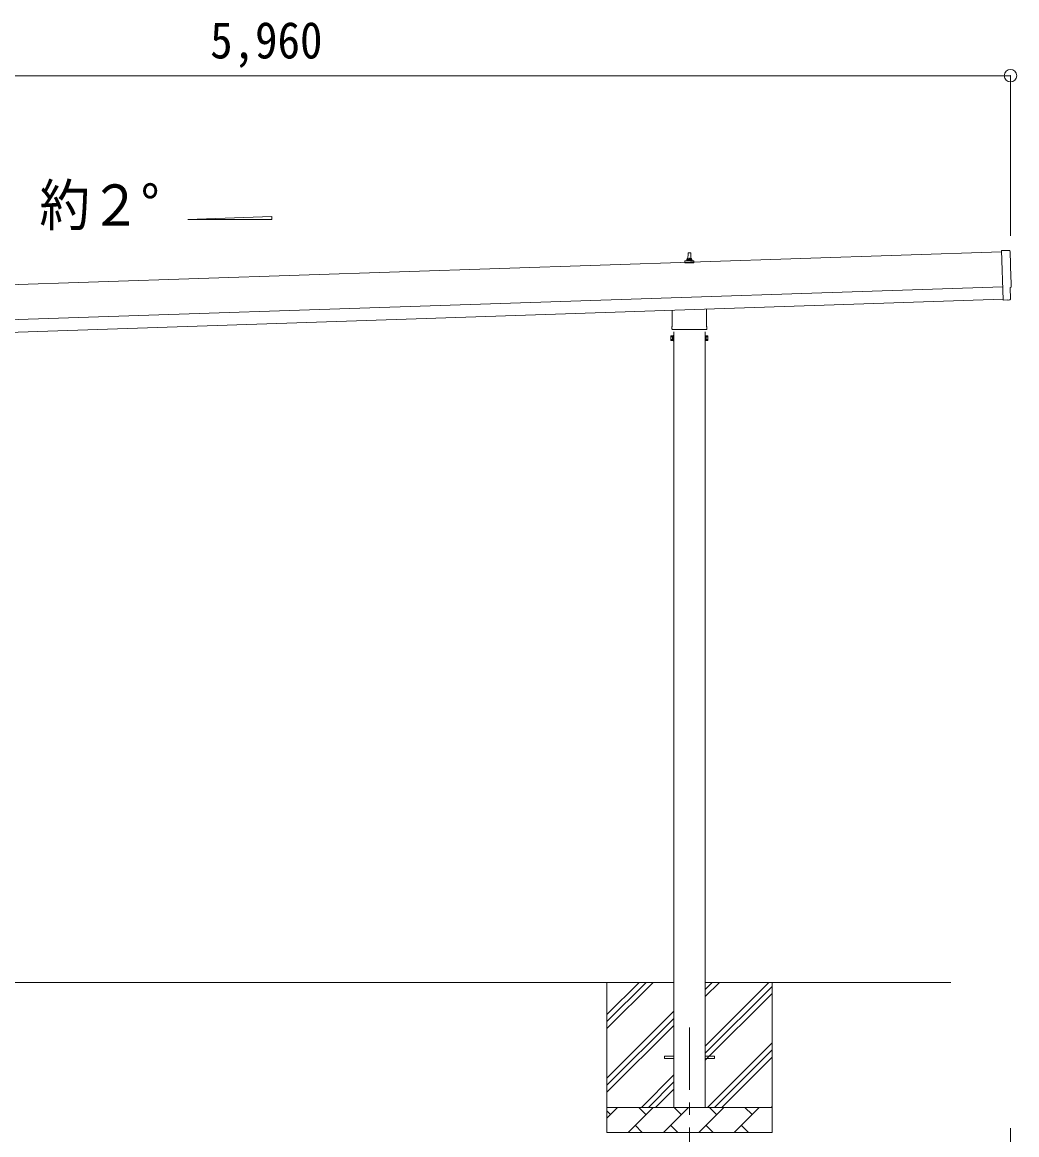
# Model space of a CAD drawing. Units: millimetres at full size, sheet at 1:50; details may follow other scales. Extents: x -14053 to 14053, y -9700 to 9700.
# Drawn here: x 1982 to 5957, y -6026 to -1577 of the extents above; entities that cross this region are included whole.
import ezdxf
from ezdxf.enums import TextEntityAlignment as Align

# ---------------------------------------------------------------- set-up
doc = ezdxf.new("R2010")
doc.units = ezdxf.units.MM
doc.header["$LTSCALE"] = 50
doc.header["$PDMODE"] = 32
doc.header["$PDSIZE"] = 50
doc.linetypes.add('CHAIN1', pattern=[8, 5, -1, 1, -1])
for name, color, linetype, lineweight in [('0-0_0', 7, 'Continuous', 9), ('0-1_Defpoints', 4, 'Continuous', 9), ('0-4_OTH_LINE', 7, 'CHAIN1', 9), ('0-6_PARTS1', 6, 'Continuous', 9), ('0-7_PARTS2', 4, 'Continuous', 9), ('0-F', 6, 'Continuous', 9)]:
    doc.layers.add(name, color=color, linetype=linetype, lineweight=lineweight)
doc.styles.add('ＭＳ ゴシック', font='')
doc.styles.get('ＭＳ ゴシック').set_extended_font_data('MS Gothic')

msp = doc.modelspace()

# ---------------------------------------------------------------- linework, layer by layer
at = {"layer": '0-0_0'}
for p, q in [((4586.05, -5416.95), (1311.05, -5416.95)), ((4318.55, -5416.95), (4318.55, -6016.95)), ((4318.55, -5602), (4503.6, -5416.95)), ((4318.55, -5573.72), (4475.31, -5416.95)), ((4318.55, -5545.43), (4447.03, -5416.95)), ((4711.05, -5672.05), (4966.14, -5416.95)), ((4711.05, -5474.06), (4768.15, -5416.95)), ((4711.05, -5445.77), (4739.87, -5416.95)), ((5693.64, -5416.95), (4711.05, -5416.95)), ((4978.55, -5416.95), (4978.55, -6016.95)), ((4711.05, -5700.33), (4978.55, -5432.83)), ((4711.05, -5728.62), (4978.55, -5461.12)), ((4318.55, -5799.99), (4586.05, -5532.49)), ((4318.55, -5828.27), (4586.05, -5560.77)), ((4318.55, -5856.56), (4586.05, -5589.06)), ((4720.7, -5916.95), (4978.55, -5659.11)), ((4748.99, -5916.95), (4978.55, -5687.39)), ((4777.27, -5916.95), (4978.55, -5715.68)), ((4456.14, -5916.95), (4586.05, -5787.05)), ((4484.43, -5916.95), (4586.05, -5815.33)), ((4512.71, -5916.95), (4586.05, -5843.62)), ((4318.55, -5916.95), (4978.55, -5916.95)), ((4318.55, -5959.84), (4361.44, -5916.95)), ((4402.86, -6016.95), (4502.86, -5916.95)), ((4474.31, -5945.5), (4445.75, -5916.95)), ((4544.28, -6016.95), (4644.28, -5916.95)), ((4615.73, -5945.5), (4587.18, -5916.95)), ((4685.7, -6016.95), (4785.7, -5916.95)), ((4757.15, -5945.5), (4728.6, -5916.95)), ((4827.12, -6016.95), (4927.12, -5916.95)), ((4898.57, -5945.5), (4870.02, -5916.95)), ((4975.26, -5916.95), (4978.55, -5913.67)), ((4332.89, -5945.5), (4318.55, -5931.16)), ((4431.41, -5988.4), (4459.97, -6016.95)), ((4572.84, -5988.4), (4601.39, -6016.95)), ((4714.26, -5988.4), (4742.81, -6016.95)), ((4855.68, -5988.4), (4884.23, -6016.95)), ((4978.55, -6016.95), (4318.55, -6016.95))]:
    msp.add_line(p, q, dxfattribs=at)
at = {"layer": '0-1_Defpoints'}
for p, q in [((5895.74, -2490.25), (5902.33, -2688)), ((5927.35, -2490.85), (5895.74, -2490.25)), ((5895.91, -2495.34), (2.9, -2691.77)), ((4629.96, -2539.86), (4629.96, -2532.15)), ((4630.35, -2531.36), (4666.08, -2531.36)), ((4630.73, -2531.18), (4637.45, -2529.55)), ((4637.83, -2529.36), (4658.6, -2529.36)), ((4638.21, -2528.57), (4638.21, -2524.36)), ((4639.21, -2524.36), (4657.21, -2524.36)), ((4642.21, -2524.36), (4642.94, -2500.84)), ((4643.94, -2499.86), (4652.49, -2499.86)), ((4653.49, -2500.84), (4654.21, -2524.36)), ((4658.21, -2528.57), (4658.21, -2524.36)), ((4665.7, -2531.18), (4658.98, -2529.55)), ((4666.46, -2539.86), (4666.46, -2532.15)), ((4666.46, -2539.86), (4629.96, -2539.86)), ((7.56, -2831.69), (5900.58, -2635.26)), ((5930.06, -2637.66), (5930.66, -2637.64)), ((5931.63, -2684.67), (5930.06, -2637.66)), ((9.23, -2881.66), (5902.24, -2685.23)), ((5902.33, -2688), (5902.37, -2689)), ((5920.55, -2687.49), (5902.37, -2689)), ((5921.24, -2688.09), (5920.55, -2687.49)), ((5921.99, -2688.34), (5928.89, -2687.75)), ((4579.91, -2793.85), (4579.91, -2729.3)), ((4716.51, -2724.75), (4716.51, -2793.85)), ((4578.21, -2802.62), (4578.21, -2797.12)), ((4718.21, -2797.12), (4718.21, -2802.62)), ((4574.21, -2832.12), (4574.97, -2830.81)), ((4574.21, -2832.12), (4574.21, -2849.12)), ((4581.21, -2835.71), (4574.97, -2835.71)), ((4581.21, -2845.53), (4574.97, -2845.53)), ((4716.15, -2806.12), (4580.28, -2806.12)), ((4586.05, -2816.12), (4586.05, -5916.95)), ((4711.05, -5916.95), (4711.05, -2816.12)), ((4715.21, -2835.71), (4721.45, -2835.71)), ((4715.21, -2845.53), (4721.45, -2845.53)), ((4722.21, -2832.12), (4721.45, -2830.81)), ((4722.21, -2832.12), (4722.21, -2849.12)), ((4574.21, -2849.12), (4574.97, -2850.44)), ((4581.21, -2850.44), (4574.97, -2850.44)), ((4583.71, -2849.82), (4581.21, -2849.82)), ((4712.71, -2849.82), (4715.21, -2849.82)), ((4715.21, -2850.44), (4721.45, -2850.44)), ((4722.21, -2849.12), (4721.45, -2850.44)), ((4548.55, -5712.45), (4586.05, -5712.45)), ((4548.55, -5721.45), (4548.55, -5712.45)), ((4548.55, -5712.45), (4586.05, -5712.45)), ((4548.55, -5721.45), (4548.55, -5712.45)), ((4548.55, -5721.45), (4586.05, -5721.45)), ((4548.55, -5721.45), (4586.05, -5721.45)), ((4711.05, -5712.45), (4748.55, -5712.45)), ((4711.05, -5712.45), (4748.55, -5712.45)), ((4711.05, -5721.45), (4748.55, -5721.45)), ((4711.05, -5721.45), (4748.55, -5721.45)), ((4748.55, -5721.45), (4748.55, -5712.45)), ((4748.55, -5721.45), (4748.55, -5712.45))]:
    msp.add_line(p, q, dxfattribs=at)
for points in [[(4581.21, -2850.44), (4581.21, -2830.81), (4574.97, -2830.81)], [(4581.21, -2849.82), (4581.21, -2831.42), (4583.71, -2831.42)], [(4715.21, -2849.82), (4715.21, -2831.42), (4712.71, -2831.42)], [(4715.21, -2850.44), (4715.21, -2830.81), (4721.45, -2830.81)]]:
    msp.add_lwpolyline(points, dxfattribs=at)
for points in [[(4583.71, -2851.12), (4583.71, -2830.12), (4585.71, -2830.12), (4585.71, -2851.12)], [(4712.71, -2851.12), (4712.71, -2830.12), (4710.71, -2830.12), (4710.71, -2851.12)]]:
    msp.add_lwpolyline(points, close=True, dxfattribs=at)
for centre, radius, start, end in [((4630.96, -2532.15), 1, 103.62699, 180), ((4637.21, -2528.57), 1, 283.62699, 0), ((4642.3, -2524.99), 4.13, 90, 171.17633), ((4639.21, -2525.36), 1, 90, 180), ((4643.94, -2500.86), 1, 90, 178.60509), ((4651.55, -2524.36), 4.83, 133.60282, 180), ((4644.88, -2524.36), 4.83, 0, 46.39718), ((4652.49, -2500.86), 1, 1.39491, 90), ((4654.13, -2524.99), 4.13, 8.82367, 90), ((4657.21, -2525.36), 1, 0, 90), ((4659.21, -2528.57), 1, 180, 256.37301), ((4665.46, -2532.15), 1, 0, 76.37301), ((4582.21, -2797.12), 4, 125.09963, 180), ((4582.21, -2802.62), 4, 180, 194.47751), ((4714.21, -2797.12), 4, 0, 54.90037), ((4714.21, -2802.62), 4, 345.52249, 0), ((4590.45, -2840.62), 16.24, 162.41205, 197.58795), ((4578.56, -2833.26), 4.34, 145.61575, 214.38425), ((4578.56, -2847.98), 4.34, 145.61575, 214.38425), ((4582.21, -2802.62), 4, 194.47751, 241.04498), ((4714.21, -2802.62), 4, 298.95502, 345.52249), ((4705.97, -2840.62), 16.24, 342.41205, 17.58795), ((4717.87, -2833.26), 4.34, 325.61575, 34.38425), ((4717.87, -2847.98), 4.34, 325.61575, 34.38425)]:
    msp.add_arc(centre, radius, start, end, dxfattribs=at)
for centre, major_axis, ratio, start_param, end_param in [((5927.29, -2493.85), (3, 0.1), 0.99863, 6.2683889, 7.8016218), ((10692.85, -2405.46), (-4760.73, -158.69), 0.99863, 6.2683889, 6.2976778), ((5930.52, -2633.25), (4.4, 0.15), 0.99863, 4.712389, 6.2976778), ((5921.9, -2687.35), (0.75, -0.666), 0.9974, 4.712389, 5.5252311), ((5928.63, -2684.76), (2.25, -2), 0.9974, 5.5252311, 7.0411395)]:
    msp.add_ellipse(centre, major_axis=major_axis, ratio=ratio, start_param=start_param, end_param=end_param, dxfattribs=at)
at = {"layer": '0-4_OTH_LINE'}
msp.add_line((4648.55, -5596.95), (4648.55, -6096.95), dxfattribs=at)
at = {"layer": '0-6_PARTS1'}
for p, q in [((5931.56, -1791.22), (5931.56, -2431.02)), ((5931.56, -7074.78), (5931.56, -5999.41))]:
    msp.add_line(p, q, dxfattribs=at)
msp.add_point((5931.56, -1791.22), dxfattribs=at)
at = {"layer": '0-7_PARTS2'}
for p, q in [((2643.23, -2366.76), (2979.23, -2354.35)), ((2979.23, -2354.35), (2979.23, -2366.76)), ((2979.23, -2366.76), (2643.23, -2366.76))]:
    msp.add_line(p, q, dxfattribs=at)
at = {"layer": '0-F'}
msp.add_line((-28.4, -1791.22), (5931.56, -1791.22), dxfattribs=at)

# ---------------------------------------------------------------- texts
at = {"layer": '0-6_PARTS1', "color": 7, "style": 'ＭＳ ゴシック', "width": 0.9}
msp.add_text('5,960', height=146.6, dxfattribs=at).set_placement((2732.83, -1766.22), align=Align.BOTTOM_LEFT)
at = {"layer": '0-7_PARTS2', "color": 7, "style": 'ＭＳ ゴシック', "width": 0.9}
msp.add_text('約２°', height=165, dxfattribs=at).set_placement((2050.45, -2440.63), align=Align.BOTTOM_LEFT)

doc.saveas('drawing.dxf')
